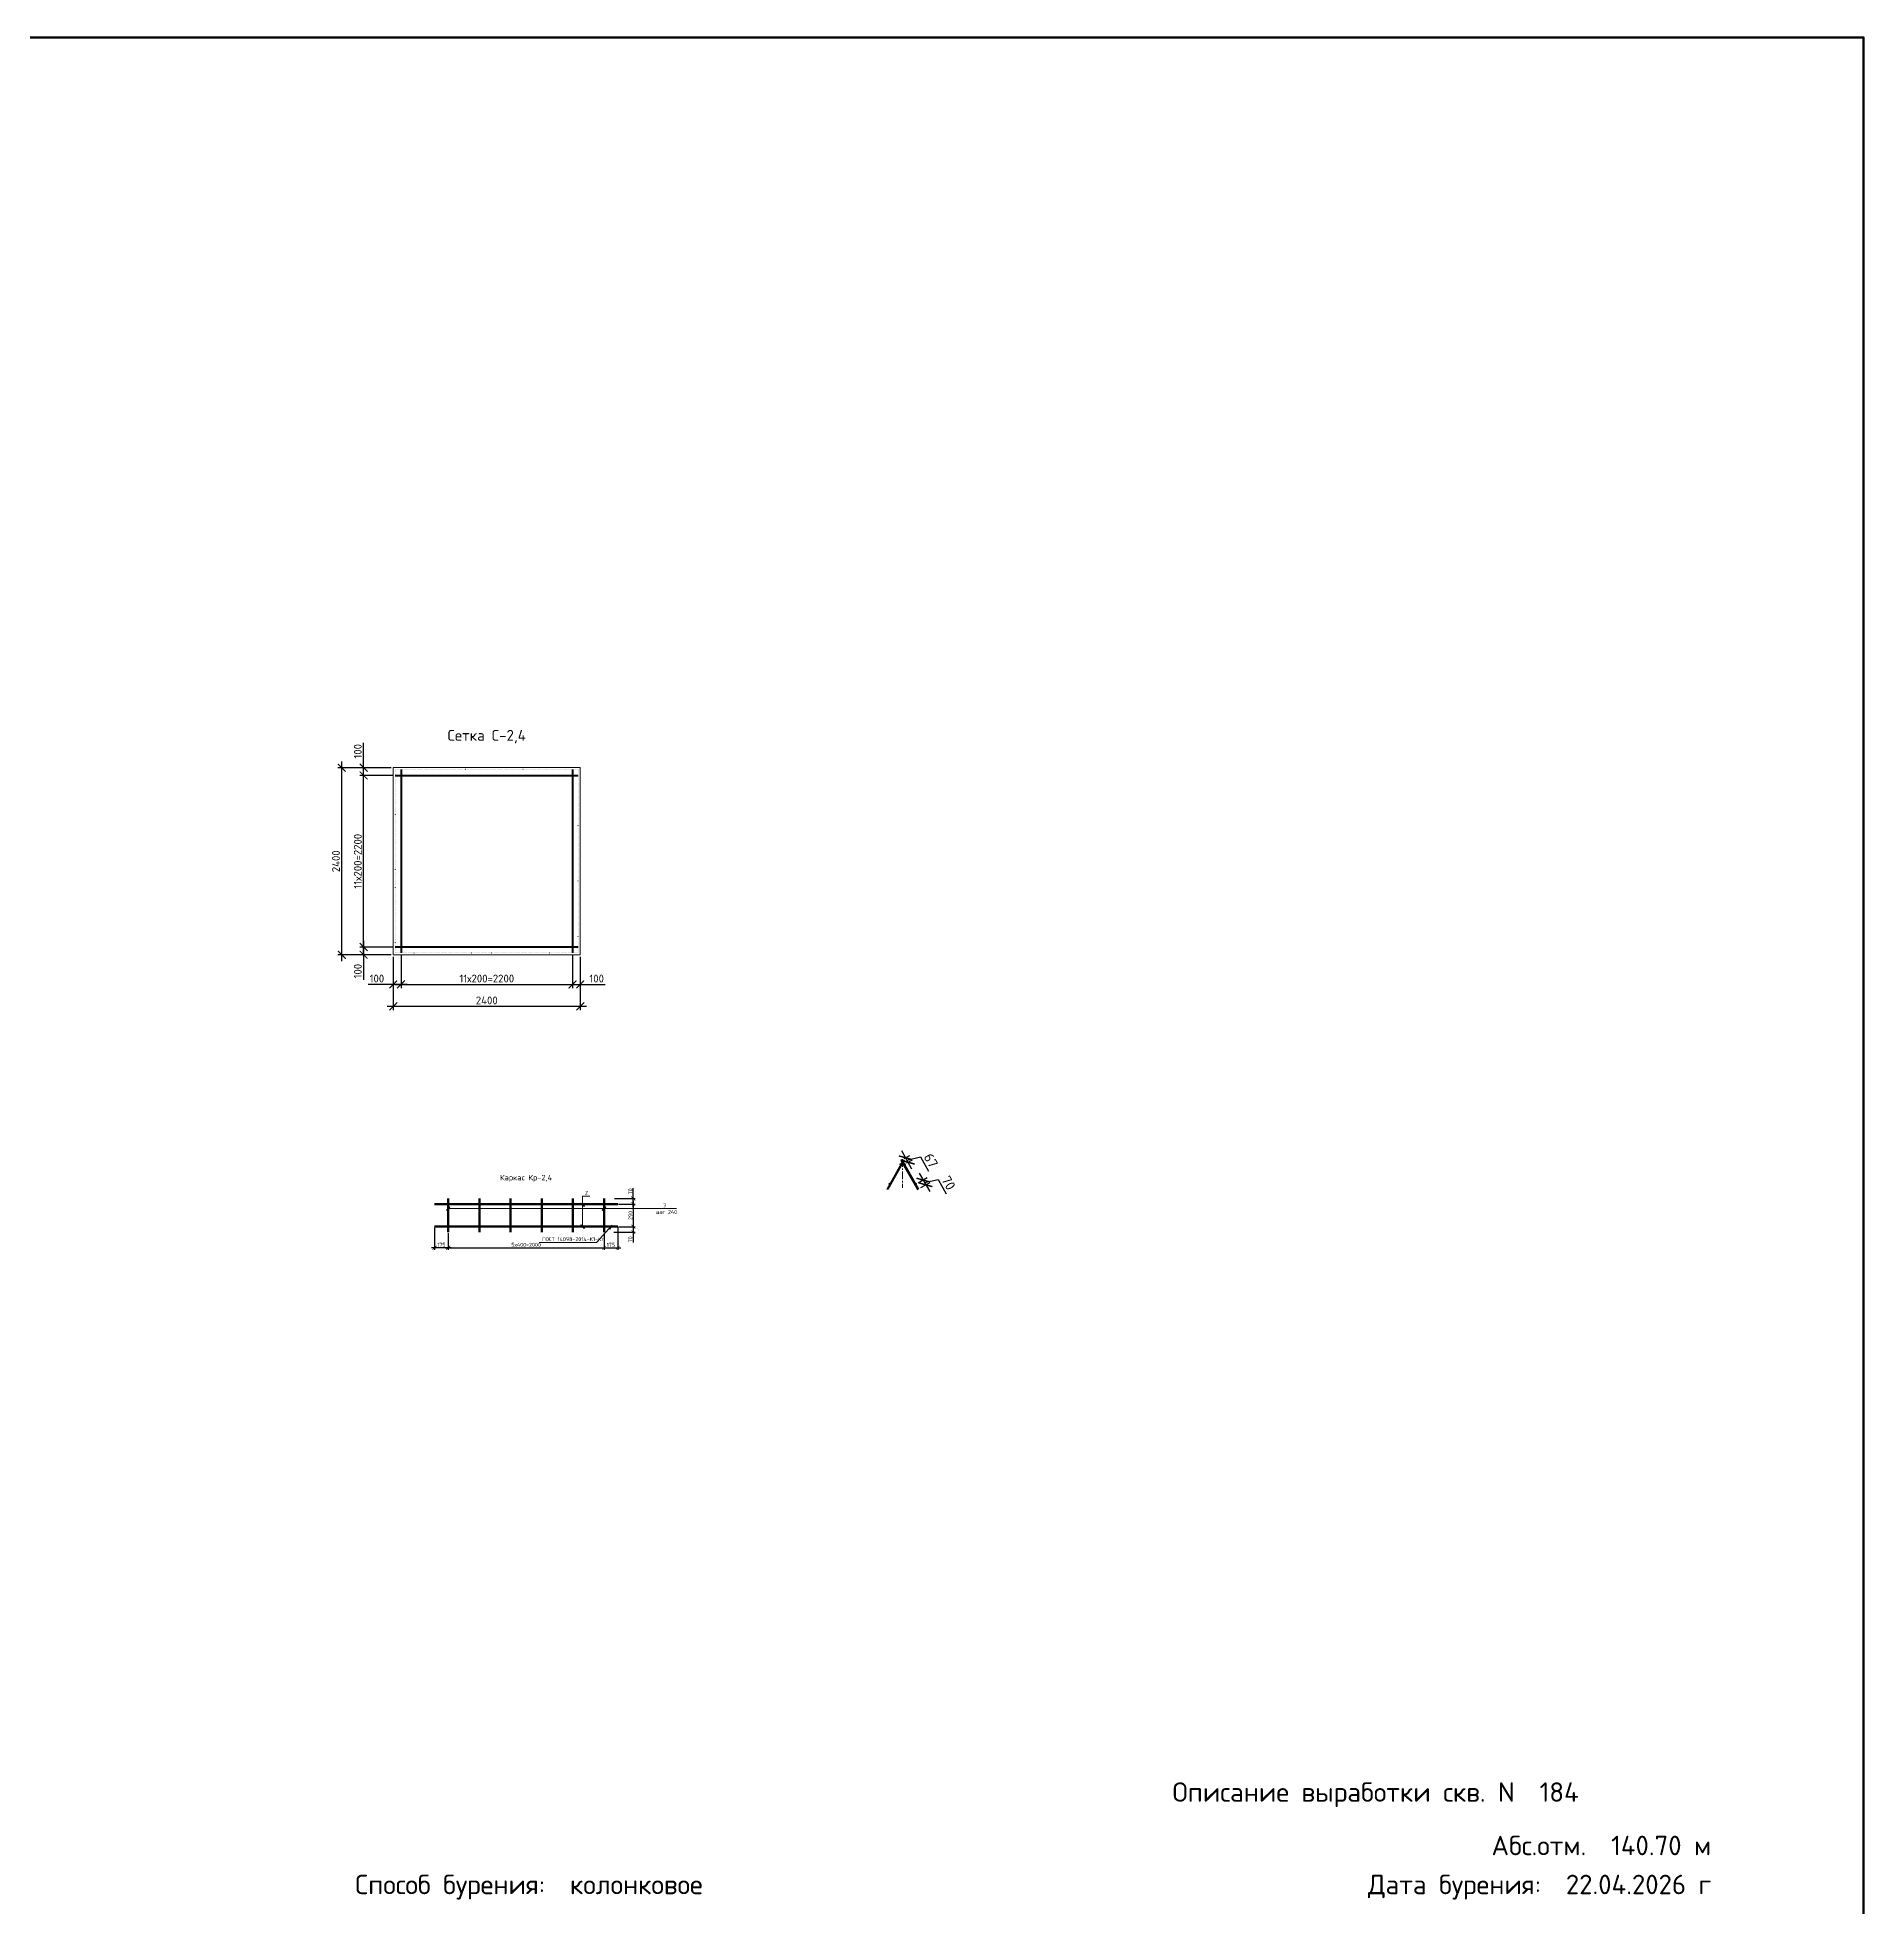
# Model space of a CAD drawing. Header units: metres. Extents: x 317593 to 442455, y 34945 to 102819.
# Drawn here: x 396201 to 419634, y 78845 to 102819 of the extents above; entities that cross this region are included whole.
import ezdxf
from ezdxf.enums import TextEntityAlignment as Align

# ---------------------------------------------------------------- set-up
doc = ezdxf.new("R2010")
doc.units = ezdxf.units.M
doc.header["$PDSIZE"] = 1
doc.linetypes.add('ACAD_ISO07W100', pattern=[3, 0, -3])
doc.linetypes.add('CENTER', pattern=[16, 10, -2, 2, -2])
doc.layers.get('0').update_dxf_attribs({"lineweight": 0})
doc.layers.get('Defpoints').update_dxf_attribs({"color": 3})
for name, color, linetype, lineweight in [('второстепенные', 7, 'Continuous', 25), ('выноски', 7, 'Continuous', 15), ('оси', 7, 'CENTER', 13), ('Основная', 7, 'Continuous', 40), ('разм.', 7, 'Continuous', 18), ('размеры', 7, 'Continuous', 15), ('Стены', 7, 'Continuous', 50), ('текст', 7, 'Continuous', 18)]:
    doc.layers.add(name, color=color, linetype=linetype, lineweight=lineweight)
doc.layers.add('помощь', color=1, linetype='Continuous', lineweight=0, plot=False)
doc.styles.add('ISOCPEUR', font='isocpeur.ttf')
doc.styles.add('ГОСТ 2.304', font='CS_Gost2304.shx')
doc.dimstyles.new('SPDS-ISOCUP', dxfattribs={"dimscale": 10, "dimtxt": 2.5, "dimasz": 2.5, "dimexe": 1.25, "dimexo": 0.625, "dimtad": 1, "dimdec": 0, "dimrnd": 0.001, "dimtxsty": 'ISOCPEUR', "dimblk": 'ARCHTICK', "dimcen": 2.5, "dimdle": 2, "dimadec": 0, "dimazin": 2, "dimtfac": 0.75, "dimtdec": 0, "dimtmove": 1, "dimatfit": 3, "dimfxl": 1, "dimtolj": 1, "dimarcsym": 1})
doc.dimstyles.new('СПДС', dxfattribs={"dimscale": 100, "dimtxt": 2.5, "dimasz": 2.5, "dimexe": 1.25, "dimexo": 0.625, "dimtad": 1, "dimdec": 0, "dimrnd": 0.001, "dimtxsty": 'ГОСТ 2.304', "dimblk": 'ARCHTICK', "dimblk1": 'ARCHTICK', "dimblk2": 'ARCHTICK', "dimcen": 2.5, "dimdle": 2, "dimadec": 0, "dimazin": 2, "dimtfac": 0.75, "dimtdec": 4, "dimtmove": 1, "dimatfit": 3, "dimfxl": 1, "dimtolj": 1, "dimarcsym": 1})

# ---------------------------------------------------------------- blocks, each defined once
blk = doc.blocks.new('_ArchTick')
at = {"color": 0, "linetype": 'ByBlock', "lineweight": 30, "const_width": 0.15}
blk.add_lwpolyline([(-0.5, -0.5), (0.5, 0.5)], dxfattribs=at)
blk = doc.blocks.new('*D11')
at = {"layer": 'Defpoints', "color": 0, "ltscale": 10, "transparency": 16777216}
for p in [(400107, 93453), (400767, 93453), (400767, 91053)]:
    blk.add_point(p, dxfattribs=at)
at = {"layer": 'размеры', "color": 0, "lineweight": -2, "ltscale": 10, "transparency": 16777216}
for p, q in [((400107, 90973), (400107, 93533)), ((400742, 93453), (400057, 93453)), ((400742, 91053), (400057, 91053))]:
    blk.add_line(p, q, dxfattribs=at)
at = {"layer": 'размеры', "color": 0, "lineweight": -2, "ltscale": 10, "transparency": 16777216, "xscale": 100, "yscale": 100, "zscale": 100}
for p, rotation in [((400107, 93453), 90), ((400107, 91053), 270)]:
    blk.add_blockref('_ArchTick', p, dxfattribs=dict(at, rotation=rotation))
at = {"layer": 'размеры', "color": 0, "ltscale": 10, "transparency": 16777216, "insert": (400032, 92253), "char_height": 100, "attachment_point": 5, "rotation": 90, "style": 'ISOCPEUR'}
blk.add_mtext('\\A1;2400', dxfattribs=at)
blk = doc.blocks.new('*D12')
at = {"layer": 'Defpoints', "color": 0, "ltscale": 10, "transparency": 16777216}
for p in [(400767, 91053), (403167, 91053), (403167, 90393)]:
    blk.add_point(p, dxfattribs=at)
at = {"layer": 'размеры', "color": 0, "lineweight": -2, "ltscale": 10, "transparency": 16777216}
for p, q in [((400767, 91028), (400767, 90343)), ((403167, 91028), (403167, 90343)), ((400687, 90393), (403247, 90393))]:
    blk.add_line(p, q, dxfattribs=at)
at = {"layer": 'размеры', "color": 0, "lineweight": -2, "ltscale": 10, "transparency": 16777216, "xscale": 100, "yscale": 100, "zscale": 100, "rotation": 180}
blk.add_blockref('_ArchTick', (400767, 90393), dxfattribs=at)
at = {"layer": 'размеры', "color": 0, "lineweight": -2, "ltscale": 10, "transparency": 16777216, "xscale": 100, "yscale": 100, "zscale": 100}
blk.add_blockref('_ArchTick', (403167, 90393), dxfattribs=at)
at = {"layer": 'размеры', "color": 0, "ltscale": 10, "transparency": 16777216, "insert": (401967, 90468), "char_height": 100, "attachment_point": 5, "style": 'ISOCPEUR'}
blk.add_mtext('\\A1;2400', dxfattribs=at)
blk = doc.blocks.new('*D13')
at = {"layer": 'Defpoints', "color": 0, "ltscale": 10, "transparency": 16777216}
for p in [(400387, 93353), (400787, 93353), (400792, 91153)]:
    blk.add_point(p, dxfattribs=at)
at = {"layer": 'размеры', "color": 0, "lineweight": -2, "ltscale": 10, "transparency": 16777216}
for p, q in [((400762, 93353), (400337, 93353)), ((400387, 91073), (400387, 93433)), ((400767, 91153), (400337, 91153))]:
    blk.add_line(p, q, dxfattribs=at)
at = {"layer": 'размеры', "color": 0, "lineweight": -2, "ltscale": 10, "transparency": 16777216, "xscale": 100, "yscale": 100, "zscale": 100}
for p, rotation in [((400387, 93353), 90), ((400387, 91153), 270)]:
    blk.add_blockref('_ArchTick', p, dxfattribs=dict(at, rotation=rotation))
at = {"layer": 'размеры', "color": 0, "ltscale": 10, "transparency": 16777216, "insert": (400312, 92253), "char_height": 100, "attachment_point": 5, "rotation": 90, "style": 'ISOCPEUR'}
blk.add_mtext('\\A1;11х200=2200', dxfattribs=at)
blk = doc.blocks.new('*D14')
at = {"layer": 'Defpoints', "color": 0, "ltscale": 10, "transparency": 16777216}
for p in [(400867, 91073), (403067, 91078), (403067, 90673)]:
    blk.add_point(p, dxfattribs=at)
at = {"layer": 'размеры', "color": 0, "lineweight": -2, "ltscale": 10, "transparency": 16777216}
for p, q in [((400867, 91048), (400867, 90623)), ((403067, 91053), (403067, 90623)), ((400787, 90673), (403147, 90673))]:
    blk.add_line(p, q, dxfattribs=at)
at = {"layer": 'размеры', "color": 0, "lineweight": -2, "ltscale": 10, "transparency": 16777216, "xscale": 100, "yscale": 100, "zscale": 100, "rotation": 180}
blk.add_blockref('_ArchTick', (400867, 90673), dxfattribs=at)
at = {"layer": 'размеры', "color": 0, "lineweight": -2, "ltscale": 10, "transparency": 16777216, "xscale": 100, "yscale": 100, "zscale": 100}
blk.add_blockref('_ArchTick', (403067, 90673), dxfattribs=at)
at = {"layer": 'размеры', "color": 0, "ltscale": 10, "transparency": 16777216, "insert": (401967, 90748), "char_height": 100, "attachment_point": 5, "style": 'ISOCPEUR'}
blk.add_mtext('\\A1;11х200=2200', dxfattribs=at)
blk = doc.blocks.new('*D15')
at = {"layer": 'Defpoints', "color": 0, "ltscale": 10, "transparency": 16777216}
for p in [(401297, 87566), (401297, 87296), (401472, 87496)]:
    blk.add_point(p, dxfattribs=at)
at = {"layer": 'размеры', "color": 0, "lineweight": -2, "ltscale": 10, "transparency": 16777216}
for p, q in [((401297, 87554), (401297, 87271)), ((401512, 87296), (401257, 87296)), ((401472, 87484), (401472, 87271))]:
    blk.add_line(p, q, dxfattribs=at)
at = {"layer": 'размеры', "color": 0, "lineweight": -2, "ltscale": 10, "transparency": 16777216, "xscale": 50, "yscale": 50, "zscale": 50, "rotation": 180}
blk.add_blockref('_ArchTick', (401297, 87296), dxfattribs=at)
at = {"layer": 'размеры', "color": 0, "lineweight": -2, "ltscale": 10, "transparency": 16777216, "xscale": 50, "yscale": 50, "zscale": 50}
blk.add_blockref('_ArchTick', (401472, 87296), dxfattribs=at)
at = {"layer": 'размеры', "color": 0, "ltscale": 10, "transparency": 16777216, "insert": (401384, 87334), "char_height": 50, "attachment_point": 5, "style": 'ISOCPEUR'}
blk.add_mtext('\\A1;175', dxfattribs=at)
blk = doc.blocks.new('*D16')
at = {"layer": 'Defpoints', "color": 0, "ltscale": 10, "transparency": 16777216}
for p in [(403647, 87566), (403472, 87496), (403647, 87296)]:
    blk.add_point(p, dxfattribs=at)
at = {"layer": 'размеры', "color": 0, "lineweight": -2, "ltscale": 10, "transparency": 16777216}
for p, q in [((403647, 87554), (403647, 87271)), ((403432, 87296), (403687, 87296)), ((403472, 87484), (403472, 87271))]:
    blk.add_line(p, q, dxfattribs=at)
at = {"layer": 'размеры', "color": 0, "lineweight": -2, "ltscale": 10, "transparency": 16777216, "xscale": 50, "yscale": 50, "zscale": 50, "rotation": 180}
blk.add_blockref('_ArchTick', (403472, 87296), dxfattribs=at)
at = {"layer": 'размеры', "color": 0, "lineweight": -2, "ltscale": 10, "transparency": 16777216, "xscale": 50, "yscale": 50, "zscale": 50}
blk.add_blockref('_ArchTick', (403647, 87296), dxfattribs=at)
at = {"layer": 'размеры', "color": 0, "ltscale": 10, "transparency": 16777216, "insert": (403559, 87334), "char_height": 50, "attachment_point": 5, "style": 'ISOCPEUR'}
blk.add_mtext('\\A1;175', dxfattribs=at)
blk = doc.blocks.new('*D17')
at = {"layer": 'Defpoints', "color": 0, "ltscale": 10, "transparency": 16777216}
for p in [(401472, 87496), (403472, 87496), (403472, 87296)]:
    blk.add_point(p, dxfattribs=at)
at = {"layer": 'размеры', "color": 0, "lineweight": -2, "ltscale": 10, "transparency": 16777216}
for p, q in [((401432, 87296), (403512, 87296)), ((401472, 87484), (401472, 87271)), ((403472, 87484), (403472, 87271))]:
    blk.add_line(p, q, dxfattribs=at)
at = {"layer": 'размеры', "color": 0, "lineweight": -2, "ltscale": 10, "transparency": 16777216, "xscale": 50, "yscale": 50, "zscale": 50, "rotation": 180}
blk.add_blockref('_ArchTick', (401472, 87296), dxfattribs=at)
at = {"layer": 'размеры', "color": 0, "lineweight": -2, "ltscale": 10, "transparency": 16777216, "xscale": 50, "yscale": 50, "zscale": 50}
blk.add_blockref('_ArchTick', (403472, 87296), dxfattribs=at)
at = {"layer": 'размеры', "color": 0, "ltscale": 10, "transparency": 16777216, "insert": (402472, 87334), "char_height": 50, "attachment_point": 5, "style": 'ISOCPEUR'}
blk.add_mtext('\\A1;5х400=2000', dxfattribs=at)
blk = doc.blocks.new('*D18')
at = {"layer": 'Defpoints', "color": 0, "ltscale": 10, "transparency": 16777216}
for p in [(403592, 87926), (403647, 87856), (403847, 87926)]:
    blk.add_point(p, dxfattribs=at)
at = {"layer": 'размеры', "color": 0, "lineweight": -2, "ltscale": 10, "transparency": 16777216}
for p, q in [((403847, 87926), (403847, 88061)), ((403604, 87926), (403872, 87926)), ((403659, 87856), (403872, 87856)), ((403847, 87816), (403847, 87926))]:
    blk.add_line(p, q, dxfattribs=at)
at = {"layer": 'размеры', "color": 0, "lineweight": -2, "ltscale": 10, "transparency": 16777216, "xscale": 50, "yscale": 50, "zscale": 50}
for p, rotation in [((403847, 87926), 90), ((403847, 87856), 270)]:
    blk.add_blockref('_ArchTick', p, dxfattribs=dict(at, rotation=rotation))
at = {"layer": 'размеры', "color": 0, "ltscale": 10, "transparency": 16777216, "insert": (403809, 88019), "char_height": 50, "attachment_point": 5, "rotation": 90, "style": 'ISOCPEUR'}
blk.add_mtext('\\A1;70', dxfattribs=at)
blk = doc.blocks.new('*D19')
at = {"layer": 'Defpoints', "color": 0, "ltscale": 10, "transparency": 16777216}
for p in [(403647, 87856), (403647, 87566), (403847, 87566)]:
    blk.add_point(p, dxfattribs=at)
at = {"layer": 'размеры', "color": 0, "lineweight": -2, "ltscale": 10, "transparency": 16777216}
for p, q in [((403659, 87856), (403872, 87856)), ((403847, 87896), (403847, 87526)), ((403659, 87566), (403872, 87566))]:
    blk.add_line(p, q, dxfattribs=at)
at = {"layer": 'размеры', "color": 0, "lineweight": -2, "ltscale": 10, "transparency": 16777216, "xscale": 50, "yscale": 50, "zscale": 50}
for p, rotation in [((403847, 87856), 90), ((403847, 87566), 270)]:
    blk.add_blockref('_ArchTick', p, dxfattribs=dict(at, rotation=rotation))
at = {"layer": 'размеры', "color": 0, "ltscale": 10, "transparency": 16777216, "insert": (403809, 87711), "char_height": 50, "attachment_point": 5, "rotation": 90, "style": 'ISOCPEUR'}
blk.add_mtext('\\A1;290', dxfattribs=at)
blk = doc.blocks.new('*D20')
at = {"layer": 'Defpoints', "color": 0, "ltscale": 10, "transparency": 16777216}
for p in [(403647, 87566), (403587, 87496), (403847, 87496)]:
    blk.add_point(p, dxfattribs=at)
at = {"layer": 'размеры', "color": 0, "lineweight": -2, "ltscale": 10, "transparency": 16777216}
for p, q in [((403659, 87566), (403872, 87566)), ((403847, 87606), (403847, 87496)), ((403599, 87496), (403872, 87496)), ((403847, 87496), (403847, 87361))]:
    blk.add_line(p, q, dxfattribs=at)
at = {"layer": 'размеры', "color": 0, "lineweight": -2, "ltscale": 10, "transparency": 16777216, "xscale": 50, "yscale": 50, "zscale": 50}
for p, rotation in [((403847, 87566), 90), ((403847, 87496), 270)]:
    blk.add_blockref('_ArchTick', p, dxfattribs=dict(at, rotation=rotation))
at = {"layer": 'размеры', "color": 0, "ltscale": 10, "transparency": 16777216, "insert": (403809, 87404), "char_height": 50, "attachment_point": 5, "rotation": 90, "style": 'ISOCPEUR'}
blk.add_mtext('\\A1;70', dxfattribs=at)
blk = doc.blocks.new('*D21')
at = {"layer": 'Defpoints', "color": 0, "ltscale": 10, "transparency": 16777216}
for p in [(403067, 91073), (403167, 91053), (403167, 90673)]:
    blk.add_point(p, dxfattribs=at)
at = {"layer": 'размеры', "color": 0, "lineweight": -2, "ltscale": 10, "transparency": 16777216}
for p, q in [((403067, 91048), (403067, 90623)), ((403167, 91028), (403167, 90623)), ((402987, 90673), (403167, 90673)), ((403167, 90673), (403487, 90673))]:
    blk.add_line(p, q, dxfattribs=at)
at = {"layer": 'размеры', "color": 0, "lineweight": -2, "ltscale": 10, "transparency": 16777216, "xscale": 100, "yscale": 100, "zscale": 100, "rotation": 180}
blk.add_blockref('_ArchTick', (403067, 90673), dxfattribs=at)
at = {"layer": 'размеры', "color": 0, "lineweight": -2, "ltscale": 10, "transparency": 16777216, "xscale": 100, "yscale": 100, "zscale": 100}
blk.add_blockref('_ArchTick', (403167, 90673), dxfattribs=at)
at = {"layer": 'размеры', "color": 0, "ltscale": 10, "transparency": 16777216, "insert": (403377, 90748), "char_height": 100, "attachment_point": 5, "style": 'ISOCPEUR'}
blk.add_mtext('\\A1;100', dxfattribs=at)
blk = doc.blocks.new('*D22')
at = {"layer": 'Defpoints', "color": 0, "ltscale": 10, "transparency": 16777216}
for p in [(400767, 91053), (400867, 91073), (400767, 90673)]:
    blk.add_point(p, dxfattribs=at)
at = {"layer": 'размеры', "color": 0, "lineweight": -2, "ltscale": 10, "transparency": 16777216}
for p, q in [((400767, 91028), (400767, 90623)), ((400867, 91048), (400867, 90623)), ((400767, 90673), (400447, 90673)), ((400947, 90673), (400767, 90673))]:
    blk.add_line(p, q, dxfattribs=at)
at = {"layer": 'размеры', "color": 0, "lineweight": -2, "ltscale": 10, "transparency": 16777216, "xscale": 100, "yscale": 100, "zscale": 100, "rotation": 180}
blk.add_blockref('_ArchTick', (400767, 90673), dxfattribs=at)
at = {"layer": 'размеры', "color": 0, "lineweight": -2, "ltscale": 10, "transparency": 16777216, "xscale": 100, "yscale": 100, "zscale": 100}
blk.add_blockref('_ArchTick', (400867, 90673), dxfattribs=at)
at = {"layer": 'размеры', "color": 0, "ltscale": 10, "transparency": 16777216, "insert": (400557, 90748), "char_height": 100, "attachment_point": 5, "style": 'ISOCPEUR'}
blk.add_mtext('\\A1;100', dxfattribs=at)
blk = doc.blocks.new('*D23')
at = {"layer": 'Defpoints', "color": 0, "ltscale": 10, "transparency": 16777216}
for p in [(400387, 93453), (400767, 93453), (400787, 93353)]:
    blk.add_point(p, dxfattribs=at)
at = {"layer": 'размеры', "color": 0, "lineweight": -2, "ltscale": 10, "transparency": 16777216}
for p, q in [((400387, 93453), (400387, 93773)), ((400742, 93453), (400337, 93453)), ((400762, 93353), (400337, 93353)), ((400387, 93273), (400387, 93453))]:
    blk.add_line(p, q, dxfattribs=at)
at = {"layer": 'размеры', "color": 0, "lineweight": -2, "ltscale": 10, "transparency": 16777216, "xscale": 100, "yscale": 100, "zscale": 100}
for p, rotation in [((400387, 93453), 90), ((400387, 93353), 270)]:
    blk.add_blockref('_ArchTick', p, dxfattribs=dict(at, rotation=rotation))
at = {"layer": 'размеры', "color": 0, "ltscale": 10, "transparency": 16777216, "insert": (400312, 93663), "char_height": 100, "attachment_point": 5, "rotation": 90, "style": 'ISOCPEUR'}
blk.add_mtext('\\A1;100', dxfattribs=at)
blk = doc.blocks.new('*D24')
at = {"layer": 'Defpoints', "color": 0, "ltscale": 10, "transparency": 16777216}
for p in [(400792, 91153), (400387, 91053), (400767, 91053)]:
    blk.add_point(p, dxfattribs=at)
at = {"layer": 'размеры', "color": 0, "lineweight": -2, "ltscale": 10, "transparency": 16777216}
for p, q in [((400767, 91153), (400337, 91153)), ((400387, 91233), (400387, 91053)), ((400742, 91053), (400337, 91053)), ((400387, 91053), (400387, 90733))]:
    blk.add_line(p, q, dxfattribs=at)
at = {"layer": 'размеры', "color": 0, "lineweight": -2, "ltscale": 10, "transparency": 16777216, "xscale": 100, "yscale": 100, "zscale": 100}
for p, rotation in [((400387, 91153), 90), ((400387, 91053), 270)]:
    blk.add_blockref('_ArchTick', p, dxfattribs=dict(at, rotation=rotation))
at = {"layer": 'размеры', "color": 0, "ltscale": 10, "transparency": 16777216, "insert": (400312, 90843), "char_height": 100, "attachment_point": 5, "rotation": 90, "style": 'ISOCPEUR'}
blk.add_mtext('\\A1;100', dxfattribs=at)
blk = doc.blocks.new('*D25')
at = {"layer": 'Defpoints', "color": 0, "ltscale": 10, "transparency": 16777216}
for p in [(407475, 88112), (407509, 88052), (407600, 88103)]:
    blk.add_point(p, dxfattribs=at)
at = {"layer": 'помощь', "color": 0, "lineweight": -2, "ltscale": 10, "transparency": 16777216}
for p, q in [((407516, 88251), (407650, 88016)), ((407502, 88128), (407620, 88195)), ((407536, 88067), (407655, 88134)), ((407583, 88134), (407758, 88173)), ((407758, 88173), (407863, 87989))]:
    blk.add_line(p, q, dxfattribs=at)
at = {"layer": 'помощь', "color": 0, "lineweight": -2, "ltscale": 10, "transparency": 16777216, "xscale": 125, "yscale": 125, "zscale": 125}
for p, rotation in [((407566, 88164), 119.5460844615725), ((407600, 88103), 299.5460844615725)]:
    blk.add_blockref('_ArchTick', p, dxfattribs=dict(at, rotation=rotation))
at = {"layer": 'помощь', "color": 0, "ltscale": 10, "transparency": 16777216, "insert": (407892, 88127), "char_height": 125, "attachment_point": 5, "rotation": 299.5461, "style": 'ISOCPEUR'}
blk.add_mtext('\\A1;70', dxfattribs=at)
blk = doc.blocks.new('*D26')
at = {"layer": 'Defpoints', "color": 0, "ltscale": 10, "transparency": 16777216}
for p in [(407297, 88426), (407330, 88367), (407340, 88450)]:
    blk.add_point(p, dxfattribs=at)
at = {"layer": 'помощь', "color": 0, "lineweight": -2, "ltscale": 10, "transparency": 16777216}
for p, q in [((407423, 88305), (407291, 88537)), ((407324, 88441), (407395, 88481)), ((407357, 88421), (407532, 88461)), ((407358, 88383), (407428, 88422)), ((407532, 88461), (407637, 88276))]:
    blk.add_line(p, q, dxfattribs=at)
at = {"layer": 'помощь', "color": 0, "lineweight": -2, "ltscale": 10, "transparency": 16777216, "xscale": 125, "yscale": 125, "zscale": 125}
for p, rotation in [((407340, 88450), 119.5460844615779), ((407374, 88392), 299.5460844615779)]:
    blk.add_blockref('_ArchTick', p, dxfattribs=dict(at, rotation=rotation))
at = {"layer": 'помощь', "color": 0, "ltscale": 10, "transparency": 16777216, "insert": (407666, 88415), "char_height": 125, "attachment_point": 5, "rotation": 299.5461, "style": 'ISOCPEUR'}
blk.add_mtext('\\A1;67', dxfattribs=at)
blk = doc.blocks.new('каркасы')
at = {"layer": 'второстепенные', "ltscale": 10}
for points in [[(318737, 71676), (318949, 72050), (318959, 72044), (318747, 71670)], [(319138, 71676), (318926, 72050), (318915, 72044), (319127, 71670)]]:
    blk.add_lwpolyline(points, close=True, dxfattribs=at)
for centre in [(318910, 71995), (318965, 71995), (318768, 71745), (319109, 71741)]:
    blk.add_circle(centre, 6, dxfattribs=at)
at = {"layer": 'оси', "ltscale": 10}
blk.add_lwpolyline([(318937, 72062), (318937, 71692)], dxfattribs=at)
at = {"layer": 'помощь', "ltscale": 10}
blk.add_circle((319109, 71741), 7, dxfattribs=at)
blk = doc.blocks.new('*U27')
at = {"layer": 'Стены', "ltscale": 100}
blk.add_line((0, 215), (0, -215), dxfattribs=at)
blk = doc.blocks.new('*U28')
at = {"layer": 'помощь', "color": 0, "linetype": 'ByBlock', "lineweight": -2, "transparency": 16777216}
for p in [(-2000, 0), (-1600, 0), (-1200, 0), (-800, 0), (-400, 0), (0, 0)]:
    blk.add_blockref('*U27', p, dxfattribs=at)

msp = doc.modelspace()

# ---------------------------------------------------------------- linework, layer by layer
at = {"layer": 'выноски', "linetype": 'Continuous', "ltscale": 10}
for p, q in [((401471.61, 87797.6), (404093.52, 87797.6)), ((403196.54, 87957.83), (403291.54, 87957.83)), ((403196.54, 87566.23), (403196.54, 87957.83)), ((403196.54, 87846.23), (403196.54, 87957.83)), ((403471.61, 87797.6), (404093.52, 87797.6)), ((404093.52, 87797.6), (404400.64, 87797.6)), ((403536.51, 87541.59), (403375.93, 87362.85)), ((403375.93, 87362.85), (402638.8, 87362.85))]:
    msp.add_line(p, q, dxfattribs=at)
for points in [[(401448.28, 87778.5), (401452.52, 87774.26), (401494.95, 87816.69), (401490.7, 87820.93)], [(403215.63, 87822.89), (403219.87, 87827.13), (403177.45, 87869.56), (403173.21, 87865.32)], [(403494.95, 87816.69), (403490.7, 87820.93), (403448.28, 87778.5), (403452.52, 87774.26)], [(403215.63, 87542.89), (403219.87, 87547.13), (403177.45, 87589.56), (403173.21, 87585.32)], [(403576.61, 87586.23), (403536.51, 87541.59), (403543.95, 87534.91)]]:
    msp.add_lwpolyline(points, close=True, dxfattribs=at)
at = {"layer": 'Основная'}
for p, q in [((400791.61, 93353.4), (403141.61, 93353.4)), ((400866.61, 93428.4), (400866.61, 91078.4)), ((403066.61, 93428.4), (403066.61, 91078.4)), ((400791.61, 91153.4), (403141.61, 91153.4))]:
    msp.add_line(p, q, dxfattribs=at)
at = {"layer": 'помощь', "lineweight": 53, "ltscale": 10}
msp.add_lwpolyline([(317592.76, 102819.38), (419633.95, 102819.38), (419633.95, 34945.23), (317592.76, 34945.23)], close=True, dxfattribs=at)
at = {"layer": 'помощь', "ltscale": 5}
msp.add_lwpolyline([(400766.61, 93453.4), (400766.61, 91053.4), (403166.61, 91053.4), (403166.61, 93453.4)], close=True, dxfattribs=at)
at = {"layer": 'помощь', "ltscale": 10}
for points in [[(407291.16, 88422.2), (407503.2, 88048.12)], [(407297.25, 88425.65), (407509.29, 88051.57)]]:
    msp.add_lwpolyline(points, dxfattribs=at)
at = {"layer": 'разм.', "linetype": 'ACAD_ISO07W100', "lineweight": 25, "ltscale": 5}
msp.add_lwpolyline([(400791.61, 93428.4), (400791.61, 91078.4), (403141.61, 91078.4), (403141.61, 93428.4)], close=True, dxfattribs=at)
at = {"layer": 'Стены', "ltscale": 100}
for p, q in [((401296.61, 87856.23), (403646.61, 87856.23)), ((401296.61, 87566.23), (403646.61, 87566.23))]:
    msp.add_line(p, q, dxfattribs=at)

# ---------------------------------------------------------------- block references
at = {"layer": 'второстепенные', "lineweight": 90}
msp.add_blockref('каркасы', (88365.53, 16371.88), dxfattribs=at)
at = {"layer": 'помощь'}
msp.add_blockref('*U28', (403471.61, 87711.23), dxfattribs=at)

# ---------------------------------------------------------------- texts
at = {"layer": 'выноски', "linetype": 'Continuous', "ltscale": 10, "char_height": 50, "attachment_point": 1, "style": 'ISOCPEUR'}
for s, insert, width in [('\\f|b0|i0|c0|p34;\\W1.0000000000;\\T1.0000000000;\\o\\l2', (403226.54, 88025.83), 95.2381), ('\\f|b0|i0|c0|p34;\\W1.0000000000;\\T1.0000000000;\\o\\lшаг 240', (404133.04, 87779.6), 378.5714), ('\\f|b0|i0|c0|p34;\\W1.0000000000;\\T1.0000000000;\\o\\l3', (404229.58, 87865.6), 95.2381), ('\\f|b0|i0|c0|p34;\\W1.0000000000;\\T1.0000000000;\\o\\lГОСТ 14098-2014-К1-Кт', (402678.33, 87430.85), 1021.4286)]:
    msp.add_mtext(s, dxfattribs=dict(at, insert=insert, width=width))
at = {"layer": 'текст', "ltscale": 90, "style": 'ISOCPEUR'}
msp.add_text('Сетка С-2,4', height=140, dxfattribs=at).set_placement((401966.61, 93867.32), align=Align.MIDDLE_CENTER)
msp.add_text('Каркас Кр-2,4', height=70, rotation=360, dxfattribs=at).set_placement((402471.61, 88195.75), align=Align.MIDDLE_CENTER)
at = {"layer": 'текст', "lineweight": 25, "style": 'ISOCPEUR'}
for s, p in [('Описание выработки скв. N  184', (415977.83, 80189.89)), ('Абс.отм.  140.70 м', (417677.83, 79504.46)), ('Дата бурения:  22.04.2026 г', (417677.83, 79004.46))]:
    msp.add_text(s, height=250, dxfattribs=at).set_placement(p, align=Align.RIGHT)
msp.add_text('Способ бурения:  колонковое', height=250, dxfattribs=at).set_placement((400277.83, 79004.46))

# ---------------------------------------------------------------- dimensions: what is measured, and where the dimension line sits
at = {"layer": 'помощь', "ltscale": 10}
for p1, p2, distance, picture, middle in [((407330.38, 88367.2), (407297.25, 88425.65), -49.62, '*D26', (407628.9, 88479.84)), ((407474.77, 88112.47), (407509.29, 88051.57), 104.58, '*D25', (407854.93, 88192.53))]:
    dim = msp.add_aligned_dim(p1=p1, p2=p2, distance=distance, dimstyle='SPDS-ISOCUP', override={"dimscale": 50}, dxfattribs=at)
    dim.commit()
    dim.dimension.update_dxf_attribs({"geometry": picture, "text_midpoint": middle})
at = {"layer": 'размеры', "ltscale": 10}
for base, p1, p2, override, picture, middle in [((400386.61, 93453.4), (400786.61, 93353.4), (400766.61, 93453.4), {"dimscale": 40, "dimdec": 1, "dimrnd": 10, "dimtxsty": 'ISOCPEUR', "dimtmove": 0}, '*D23', (400311.61, 93663.4)), ((400106.61, 93453.4), (400766.61, 91053.4), (400766.61, 93453.4), {"dimscale": 40, "dimdec": 1, "dimrnd": 10, "dimtxsty": 'ISOCPEUR'}, '*D11', (400031.61, 92253.4)), ((400386.61, 91053.4), (400791.61, 91153.4), (400766.61, 91053.4), {"dimscale": 40, "dimdec": 1, "dimrnd": 10, "dimtxsty": 'ISOCPEUR', "dimtmove": 0}, '*D24', (400311.61, 90843.4)), ((403846.61, 87926.23), (403646.61, 87856.23), (403591.61, 87926.23), {"dimscale": 20, "dimdec": 1, "dimrnd": 1, "dimtxsty": 'ISOCPEUR', "dimtmove": 0}, '*D18', (403809.11, 88018.73)), ((403846.61, 87566.23), (403646.61, 87856.23), (403646.61, 87566.23), {"dimscale": 20, "dimdec": 1, "dimrnd": 1, "dimtxsty": 'ISOCPEUR', "dimtmove": 0}, '*D19', (403809.11, 87711.23)), ((403846.61, 87496.23), (403646.61, 87566.23), (403586.61, 87496.23), {"dimscale": 20, "dimdec": 1, "dimrnd": 1, "dimtxsty": 'ISOCPEUR', "dimtmove": 0}, '*D20', (403809.11, 87403.73))]:
    dim = msp.add_linear_dim(base=base, p1=p1, p2=p2, angle=90, dimstyle='СПДС', override=override, dxfattribs=at)
    dim.commit()
    dim.dimension.update_dxf_attribs({"geometry": picture, "text_midpoint": middle})
dim = msp.add_linear_dim(base=(400386.61, 93353.4), p1=(400791.61, 91153.4), p2=(400786.61, 93353.4), angle=90, text='11х200=<>', dimstyle='СПДС', override={"dimscale": 40, "dimdec": 1, "dimrnd": 10, "dimtxsty": 'ISOCPEUR'}, dxfattribs=at)
dim.commit()
dim.dimension.update_dxf_attribs({"geometry": '*D13', "text_midpoint": (400311.61, 92253.4)})
for base, p1, p2, override, picture, middle in [((400766.61, 90673.4), (400866.61, 91073.4), (400766.61, 91053.4), {"dimscale": 40, "dimdec": 1, "dimrnd": 10, "dimtxsty": 'ISOCPEUR', "dimtmove": 0}, '*D22', (400556.61, 90748.4)), ((403166.61, 90393.4), (400766.61, 91053.4), (403166.61, 91053.4), {"dimscale": 40, "dimdec": 1, "dimrnd": 10, "dimtxsty": 'ISOCPEUR'}, '*D12', (401966.61, 90468.4)), ((403166.61, 90673.4), (403066.61, 91073.4), (403166.61, 91053.4), {"dimscale": 40, "dimdec": 1, "dimrnd": 10, "dimtxsty": 'ISOCPEUR', "dimtmove": 0}, '*D21', (403376.61, 90748.4)), ((401296.61, 87296.23), (401471.61, 87496.23), (401296.61, 87566.23), {"dimscale": 20, "dimdec": 1, "dimrnd": 1, "dimtxsty": 'ISOCPEUR', "dimtmove": 1}, '*D15', (401384.11, 87333.73)), ((403646.61, 87296.23), (403471.61, 87496.23), (403646.61, 87566.23), {"dimscale": 20, "dimdec": 1, "dimrnd": 1, "dimtxsty": 'ISOCPEUR', "dimtmove": 0}, '*D16', (403559.11, 87333.73))]:
    dim = msp.add_linear_dim(base=base, p1=p1, p2=p2, dimstyle='СПДС', override=override, dxfattribs=at)
    dim.commit()
    dim.dimension.update_dxf_attribs({"geometry": picture, "text_midpoint": middle})
for base, p1, p2, text, override, picture, middle in [((403066.61, 90673.4), (400866.61, 91073.4), (403066.61, 91078.4), '11х200=<>', {"dimscale": 40, "dimdec": 1, "dimrnd": 10, "dimtxsty": 'ISOCPEUR'}, '*D14', (401966.61, 90748.4)), ((403471.61, 87296.23), (401471.61, 87496.23), (403471.61, 87496.23), '5х400=<>', {"dimscale": 20, "dimdec": 1, "dimrnd": 1, "dimtxsty": 'ISOCPEUR', "dimtmove": 0}, '*D17', (402471.61, 87333.73))]:
    dim = msp.add_linear_dim(base=base, p1=p1, p2=p2, text=text, dimstyle='СПДС', override=override, dxfattribs=at)
    dim.commit()
    dim.dimension.update_dxf_attribs({"geometry": picture, "text_midpoint": middle})

doc.saveas('drawing.dxf')
